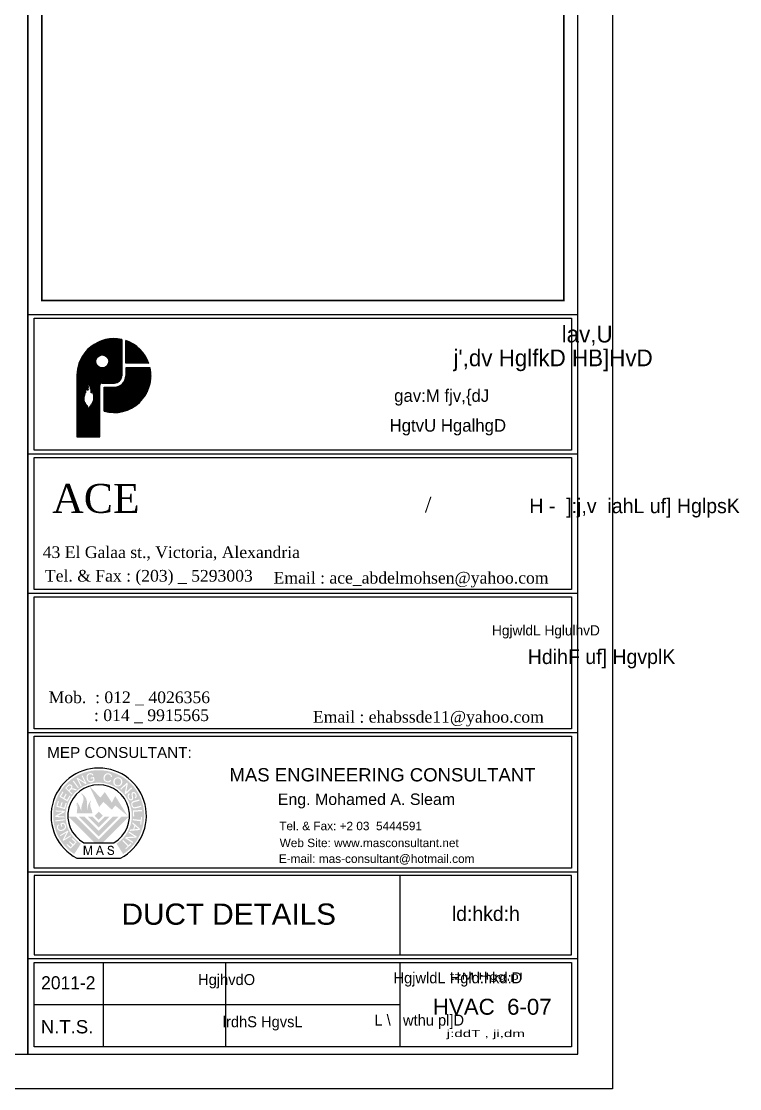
# Model space of a CAD drawing. Extents: x -730 to 2784, y 160 to 852.
# Drawn here: x -673.05 to -663.15, y 240.18 to 254.88 of the extents above; entities that cross this region are included whole.
import ezdxf
from ezdxf.enums import TextEntityAlignment as Align

# ---------------------------------------------------------------- set-up
doc = ezdxf.new("R2010")
doc.units = 0
doc.header["$MEASUREMENT"] = 0
for name, color, linetype in [('00-1-FRAME', 5, 'Continuous'), ('ELEV3', 1, 'Continuous'), ('fram', 252, 'Continuous'), ('Text', 42, 'Continuous'), ('WALL', 4, 'Continuous')]:
    doc.layers.add(name, color=color, linetype=linetype)
doc.layers.add('P-SANR-PIPES', color=252, linetype='Continuous', lineweight=35)
doc.styles.add('ARABY', font='sosa.shx')
doc.styles.add('english', font='ARIAL.TTF')
doc.styles.get("Standard").update_dxf_attribs({"font": 'TIMES.TTF'})
doc.styles.add('style1', font='sosa.shx')

# ---------------------------------------------------------------- blocks, each defined once
blk = doc.blocks.new('A$C146F5EAA')
for points in [[(0.894, 0.229), (0.899, 0.229), (0.899, 0.068), (0.923, 0.068), (0.923, 0.28), (0.889, 0.28), (0.843, 0.132), (0.84, 0.121), (0.835, 0.106), (0.831, 0.106), (0.824, 0.13), (0.778, 0.28), (0.739, 0.28), (0.739, 0.068), (0.764, 0.068), (0.764, 0.229), (0.77, 0.229), (0.82, 0.068), (0.843, 0.068)], [(1.313, 0.208), (1.304, 0.227), (1.305, 0.234), (1.319, 0.252), (1.325, 0.254), (1.348, 0.257), (1.351, 0.257), (1.373, 0.252), (1.387, 0.239), (1.394, 0.218), (1.418, 0.22), (1.417, 0.23), (1.409, 0.253), (1.406, 0.256), (1.392, 0.271), (1.372, 0.279), (1.347, 0.282), (1.333, 0.281), (1.312, 0.275), (1.305, 0.272), (1.289, 0.256), (1.285, 0.249), (1.28, 0.225), (1.281, 0.216), (1.289, 0.195), (1.307, 0.18), (1.317, 0.175), (1.342, 0.167), (1.359, 0.163), (1.377, 0.157), (1.392, 0.147), (1.399, 0.128), (1.394, 0.11), (1.393, 0.109), (1.377, 0.097), (1.353, 0.093), (1.345, 0.093), (1.323, 0.099), (1.318, 0.101), (1.303, 0.117), (1.297, 0.14), (1.273, 0.138), (1.275, 0.123), (1.283, 0.101), (1.291, 0.091), (1.307, 0.078), (1.328, 0.071), (1.353, 0.068), (1.369, 0.069), (1.39, 0.076), (1.398, 0.081), (1.414, 0.097), (1.419, 0.106), (1.424, 0.13), (1.421, 0.148), (1.41, 0.167), (1.391, 0.181), (1.376, 0.187), (1.349, 0.194), (1.339, 0.196), (1.32, 0.203)]]:
    blk.add_hatch(color=251).paths.add_polyline_path(points)
h = blk.add_hatch(color=251)
h.paths.add_polyline_path([(1.114, 0.282), (1.086, 0.282), (1.011, 0.068), (1.038, 0.068), (1.06, 0.133), (1.141, 0.133), (1.164, 0.068), (1.194, 0.068)])
h.paths.add_polyline_path([(1.134, 0.156), (1.065, 0.156), (1.1, 0.252)], flags=16)
at = {"layer": 'P-SANR-PIPES'}
h = blk.add_hatch(color=251, dxfattribs=at)
h.paths.add_polyline_path([(0.673, 0.328, -3.427928), (1.477, 0.328), (1.628, 0.092, 3.427928), (0.523, 0.092)])
h.paths.add_polyline_path([(0.443, 0.214), (0.345, 0.304), (0.362, 0.321), (0.441, 0.249), (0.482, 0.293), (0.408, 0.361), (0.424, 0.379), (0.498, 0.311), (0.544, 0.361), (0.462, 0.437), (0.478, 0.454), (0.579, 0.362)], flags=16)
h.paths.add_polyline_path([(0.274, 0.389), (0.261, 0.411), (0.35, 0.579), (0.21, 0.496), (0.198, 0.516), (0.376, 0.622), (0.389, 0.6), (0.3, 0.431), (0.44, 0.514), (0.452, 0.494)], flags=16)
h.paths.add_polyline_path([(0.294, 0.635), (0.27, 0.622), (0.241, 0.615), (0.214, 0.613), (0.188, 0.618), (0.166, 0.629), (0.149, 0.647), (0.137, 0.669), (0.131, 0.697), (0.132, 0.718), (0.139, 0.737), (0.157, 0.756), (0.168, 0.763), (0.181, 0.745), (0.163, 0.729), (0.155, 0.709), (0.154, 0.706), (0.157, 0.685), (0.158, 0.681), (0.168, 0.66), (0.184, 0.646), (0.193, 0.642), (0.213, 0.637), (0.237, 0.639), (0.255, 0.644), (0.279, 0.655), (0.297, 0.669), (0.308, 0.686), (0.312, 0.698), (0.312, 0.72), (0.309, 0.733), (0.299, 0.753), (0.294, 0.758), (0.277, 0.774), (0.272, 0.777), (0.237, 0.765), (0.254, 0.714), (0.232, 0.706), (0.207, 0.78), (0.277, 0.804), (0.297, 0.791), (0.313, 0.775), (0.325, 0.758), (0.331, 0.743), (0.336, 0.72), (0.337, 0.696), (0.329, 0.672), (0.315, 0.652)], flags=16)
h.paths.add_polyline_path([(0.306, 0.854), (0.1, 0.83), (0.097, 0.854), (0.303, 0.878)], flags=16)
h.paths.add_polyline_path([(0.299, 0.917), (0.093, 0.929), (0.094, 0.955), (0.261, 1.045), (0.1, 1.054), (0.101, 1.077), (0.307, 1.066), (0.306, 1.04), (0.138, 0.95), (0.3, 0.941)], flags=16)
h.paths.add_polyline_path([(0.313, 1.105), (0.115, 1.164), (0.154, 1.295), (0.177, 1.288), (0.146, 1.181), (0.206, 1.163), (0.236, 1.263), (0.259, 1.256), (0.229, 1.156), (0.296, 1.137), (0.329, 1.247), (0.353, 1.24)], flags=16)
h.paths.add_polyline_path([(1.607, 0.393), (1.627, 0.412), (1.748, 0.288), (1.798, 0.336), (1.814, 0.32), (1.693, 0.202), (1.677, 0.219), (1.728, 0.268)], flags=16)
h.paths.add_polyline_path([(0.369, 1.282), (0.19, 1.386), (0.259, 1.504), (0.28, 1.492), (0.224, 1.396), (0.279, 1.364), (0.331, 1.454), (0.352, 1.442), (0.3, 1.352), (0.36, 1.317), (0.418, 1.417), (0.44, 1.404)], flags=16)
h.paths.add_polyline_path([(1.671, 0.452), (1.688, 0.477), (1.885, 0.487), (1.751, 0.574), (1.766, 0.598), (1.936, 0.487), (1.92, 0.462), (1.723, 0.451), (1.856, 0.365), (1.841, 0.341)], flags=16)
h.paths.add_polyline_path([(0.464, 1.437), (0.317, 1.583), (0.377, 1.642), (0.4, 1.662), (0.425, 1.668), (0.436, 1.666), (0.462, 1.653), (0.477, 1.632), (0.482, 1.613), (0.478, 1.592), (0.466, 1.572), (0.484, 1.576), (0.507, 1.574), (0.518, 1.571), (0.581, 1.554), (0.559, 1.532), (0.511, 1.545), (0.484, 1.551), (0.461, 1.553), (0.46, 1.553), (0.447, 1.549), (0.437, 1.54), (0.416, 1.519), (0.481, 1.454)], flags=16)
h.paths.add_polyline_path([(1.776, 0.614), (1.787, 0.646), (1.854, 0.65), (1.883, 0.737), (1.832, 0.78), (1.842, 0.809), (2.007, 0.665), (1.997, 0.635)], flags=16)
h.paths.add_polyline_path([(0.399, 1.536), (0.351, 1.584), (0.394, 1.627), (0.41, 1.639), (0.428, 1.642), (0.446, 1.632), (0.456, 1.615), (0.453, 1.595), (0.438, 1.574)], flags=0)
h.paths.add_polyline_path([(0.608, 1.577), (0.488, 1.738), (0.508, 1.752), (0.627, 1.591)], flags=16)
h.paths.add_polyline_path([(1.877, 0.652), (1.901, 0.723), (1.976, 0.658)], flags=0)
h.paths.add_polyline_path([(0.668, 1.618), (0.577, 1.804), (0.599, 1.815), (0.76, 1.713), (0.689, 1.858), (0.71, 1.869), (0.801, 1.683), (0.778, 1.672), (0.618, 1.775), (0.689, 1.629)], flags=16)
h.paths.add_polyline_path([(1.843, 0.854), (1.847, 0.883), (2.024, 0.862), (2.033, 0.933), (2.056, 0.931), (2.036, 0.757), (2.012, 0.76), (2.021, 0.832)], flags=16)
h.paths.add_polyline_path([(1.853, 0.94), (1.846, 1.077), (2.049, 1.088), (2.05, 1.058), (1.872, 1.049), (1.877, 0.942)], flags=16)
h.paths.add_polyline_path([(0.844, 1.728), (0.826, 1.744), (0.811, 1.767), (0.802, 1.793), (0.8, 1.823), (0.802, 1.852), (0.81, 1.874), (0.825, 1.895), (0.845, 1.909), (0.868, 1.917), (0.897, 1.92), (0.918, 1.916), (0.937, 1.904), (0.952, 1.885), (0.957, 1.874), (0.937, 1.863), (0.923, 1.883), (0.906, 1.894), (0.903, 1.895), (0.881, 1.896), (0.877, 1.895), (0.855, 1.888), (0.839, 1.875), (0.833, 1.867), (0.826, 1.847), (0.824, 1.823), (0.826, 1.805), (0.833, 1.779), (0.845, 1.759), (0.86, 1.746), (0.872, 1.74), (0.894, 1.737), (0.907, 1.738), (0.927, 1.745), (0.934, 1.749), (0.951, 1.763), (0.955, 1.768), (0.948, 1.805), (0.896, 1.795), (0.892, 1.818), (0.968, 1.833), (0.982, 1.76), (0.965, 1.742), (0.948, 1.728), (0.929, 1.719), (0.913, 1.715), (0.89, 1.713), (0.866, 1.716)], flags=16)
h.paths.add_polyline_path([(1.825, 1.16), (1.815, 1.187), (1.81, 1.216), (1.812, 1.241), (1.821, 1.261), (1.831, 1.273), (1.85, 1.284), (1.875, 1.293), (1.879, 1.294), (1.991, 1.325), (1.999, 1.297), (1.886, 1.267), (1.861, 1.257), (1.856, 1.254), (1.839, 1.237), (1.837, 1.228), (1.836, 1.203), (1.838, 1.196), (1.849, 1.169), (1.865, 1.154), (1.867, 1.154), (1.887, 1.15), (1.914, 1.155), (1.916, 1.155), (2.029, 1.186), (2.037, 1.158), (1.924, 1.128), (1.897, 1.122), (1.88, 1.122), (1.857, 1.128), (1.84, 1.141)], flags=16)
h.paths.add_polyline_path([(1.747, 1.34), (1.739, 1.355), (1.73, 1.382), (1.727, 1.406), (1.731, 1.428), (1.736, 1.44), (1.751, 1.457), (1.764, 1.465), (1.776, 1.442), (1.759, 1.425), (1.753, 1.403), (1.753, 1.398), (1.757, 1.373), (1.761, 1.365), (1.775, 1.341), (1.792, 1.33), (1.794, 1.329), (1.812, 1.331), (1.826, 1.346), (1.827, 1.364), (1.824, 1.386), (1.82, 1.405), (1.816, 1.433), (1.815, 1.446), (1.821, 1.47), (1.838, 1.49), (1.868, 1.495), (1.898, 1.481), (1.916, 1.458), (1.922, 1.444), (1.931, 1.417), (1.933, 1.393), (1.926, 1.371), (1.909, 1.352), (1.901, 1.347), (1.888, 1.371), (1.904, 1.385), (1.909, 1.405), (1.903, 1.43), (1.902, 1.433), (1.888, 1.456), (1.883, 1.461), (1.862, 1.468), (1.855, 1.467), (1.842, 1.45), (1.841, 1.441), (1.844, 1.418), (1.847, 1.407), (1.853, 1.377), (1.854, 1.359), (1.851, 1.334), (1.839, 1.315), (1.825, 1.307), (1.798, 1.301), (1.767, 1.316)], flags=16)
h.paths.add_polyline_path([(1.229, 1.727), (1.209, 1.741), (1.195, 1.758), (1.187, 1.778), (1.184, 1.792), (1.183, 1.815), (1.188, 1.841), (1.199, 1.869), (1.213, 1.888), (1.23, 1.902), (1.25, 1.911), (1.263, 1.915), (1.288, 1.915), (1.314, 1.911), (1.34, 1.899), (1.361, 1.883), (1.374, 1.859), (1.38, 1.83), (1.35, 1.832), (1.345, 1.856), (1.334, 1.875), (1.314, 1.887), (1.308, 1.889), (1.283, 1.894), (1.26, 1.89), (1.242, 1.879), (1.235, 1.871), (1.222, 1.85), (1.217, 1.837), (1.211, 1.81), (1.212, 1.787), (1.219, 1.768), (1.226, 1.759), (1.246, 1.744), (1.258, 1.738), (1.282, 1.735), (1.302, 1.739), (1.32, 1.751), (1.333, 1.767), (1.357, 1.752), (1.341, 1.733), (1.318, 1.716), (1.29, 1.711), (1.265, 1.713), (1.253, 1.716)], flags=16)
h.paths.add_polyline_path([(1.682, 1.441), (1.662, 1.462), (1.7, 1.656), (1.583, 1.548), (1.564, 1.568), (1.713, 1.706), (1.733, 1.684), (1.695, 1.491), (1.812, 1.599), (1.831, 1.578)], flags=16)
h.paths.add_polyline_path([(1.433, 1.648), (1.418, 1.667), (1.416, 1.671), (1.408, 1.693), (1.404, 1.718), (1.406, 1.746), (1.413, 1.768), (1.426, 1.792), (1.447, 1.809), (1.469, 1.819), (1.494, 1.824), (1.506, 1.824), (1.532, 1.821), (1.558, 1.812), (1.579, 1.797), (1.595, 1.778), (1.604, 1.754), (1.608, 1.727), (1.606, 1.698), (1.597, 1.672), (1.582, 1.651), (1.561, 1.634), (1.534, 1.624), (1.508, 1.62), (1.48, 1.623), (1.455, 1.632)], flags=16)
h.paths.add_polyline_path([(1.47, 1.651), (1.452, 1.666), (1.445, 1.674), (1.436, 1.695), (1.433, 1.72), (1.434, 1.735), (1.439, 1.759), (1.449, 1.777), (1.46, 1.787), (1.48, 1.798), (1.506, 1.802), (1.521, 1.8), (1.544, 1.792), (1.554, 1.786), (1.568, 1.77), (1.576, 1.748), (1.579, 1.723), (1.578, 1.71), (1.573, 1.686), (1.561, 1.667), (1.552, 1.658), (1.531, 1.647), (1.506, 1.643), (1.493, 1.644)], flags=0)
h = blk.add_hatch(color=1, dxfattribs=at)
h.paths.add_polyline_path([(1.213, 1.492), (1.114, 1.369), (0.868, 1.62), (1.087, 1.155), (1.181, 1.271), (1.372, 1.092), (1.45, 1.188), (1.733, 0.949), (1.448, 1.402), (1.371, 1.255)])
edge = h.paths.add_edge_path()
edge.add_ellipse((0.703, 0.994), major_axis=(0, 0.255), ratio=0.9, start_angle=273.3582, end_angle=306.6672)
edge.add_ellipse((1.012, 1.21), major_axis=(0, 0.153), ratio=0.9, start_angle=52.2143, end_angle=114.6439, ccw=False)
edge.add_ellipse((1.074, 1.094), major_axis=(0, 0.282), ratio=0.9, start_angle=42.1608, end_angle=85.557)
edge.add_line((0.821, 1.116), (0.821, 1.066))
edge.add_line((0.821, 1.066), (0.813, 1.095))
edge.add_line((0.813, 1.095), (0.813, 1.234))
edge.add_ellipse((0.584, 1.234), major_axis=(0, 0.255), ratio=0.9, start_angle=270, end_angle=336.7407)
edge.add_ellipse((0.511, 1.276), major_axis=(0, 0.264), ratio=0.9, start_angle=291.488, end_angle=316.585, ccw=False)
edge.add_ellipse((0.697, 1.357), major_axis=(0, 0.0425), ratio=0.9, start_angle=268.9465, end_angle=291.488, ccw=False)
edge.add_ellipse((0.463, 1.362), major_axis=(0, 0.302), ratio=0.9, start_angle=244.2132, end_angle=268.9465, ccw=False)
edge.add_ellipse((0.966, 1.099), major_axis=(0, 0.316), ratio=0.9, start_angle=65.3118, end_angle=96.4562)
edge.add_ellipse((0.804, 1.169), major_axis=(0, 0.17), ratio=0.9, start_angle=107.8866, end_angle=128.2342, ccw=False)
edge.add_ellipse((0.404, 1.055), major_axis=(0, 0.289), ratio=0.9, start_angle=282.2009, end_angle=319.6135)
edge.add_ellipse((0.335, 1.157), major_axis=(0, 0.289), ratio=0.9, start_angle=256.3901, end_angle=294.1263, ccw=False)
edge.add_ellipse((0.865, 1.015), major_axis=(0, 0.316), ratio=0.9, start_angle=76.3901, end_angle=91.1388)
edge.add_line((0.58, 1.009), (0.932, 1.009))
h = blk.add_hatch(color=136, dxfattribs=at)
h.paths.add_polyline_path([(1.167, 0.958), (1.075, 1.05), (0.984, 0.958), (1.075, 0.867)])
h.paths.add_polyline_path([(1.32, 0.936), (1.215, 0.936), (1.075, 0.796), (0.935, 0.936), (0.831, 0.936), (1.075, 0.692)], flags=16)
h.paths.add_polyline_path([(1.521, 0.936), (1.394, 0.936), (1.075, 0.617), (0.757, 0.936), (0.629, 0.936), (1.075, 0.49)], flags=17)
h.paths.add_polyline_path([(1.757, 0.936), (1.593, 0.936), (1.075, 0.419), (0.558, 0.936), (0.393, 0.936), (0.98, 0.349), (1.17, 0.349)])
at = {"color": 7, "lineweight": 25}
for p, q in [((0.736, 0.349), (1.414, 0.349)), ((0.583, 0), (1.568, 0))]:
    blk.add_line(p, q, dxfattribs=at)
for radius, start, end in [(1.077, 297.2083, 242.7917), (0.697, 299.0944, 240.9056)]:
    blk.add_arc((1.075, 0.958), radius, start, end, dxfattribs=at)

msp = doc.modelspace()

# ---------------------------------------------------------------- hatches: boundary and pattern name
at = {"layer": 'ELEV3', "linetype": 'Continuous'}
h = msp.add_hatch(dxfattribs=at)
h.set_pattern_fill('ANSI31', color=256, scale=0.0768, style=0)
h.set_pattern_definition([(45, (-890.07855, 105.770295), (-0.0067882251, 0.0067882251), [])])
h.paths.add_polyline_path([(-671.611, 250.485), (-671.611, 250.171), (-671.294, 250.171, 0.229971)])
h.paths.add_polyline_path([(-671.277, 250.111), (-671.611, 250.111), (-671.611, 249.998), (-671.265, 249.998, 0.056005)])
h.paths.add_polyline_path([(-671.265, 249.998), (-671.611, 249.998), (-671.611, 249.824), (-671.428, 249.628, 0.206198)])
h.paths.add_polyline_path([(-671.611, 249.998), (-671.611, 249.998, -0.215736), (-671.665, 249.88), (-671.611, 249.824)])
h.paths.add_polyline_path([(-671.665, 249.88, -0.182196), (-671.768, 249.842), (-671.912, 249.842), (-671.912, 249.51, 0.260658), (-671.428, 249.628)])
h.paths.add_polyline_path([(-671.668, 250.5, 0.247453), (-672.126, 250.372), (-672.009, 250.248, -0.734653), (-671.846, 250.197, -0.262539), (-671.889, 250.12), (-671.703, 249.921, 0.220587), (-671.668, 249.998)])
h.paths.add_polyline_path([(-671.889, 250.12, -0.584109), (-672.025, 250.197, -0.152968), (-672.009, 250.248), (-672.126, 250.372, 0.206183), (-672.286, 250.001), (-672.286, 249.705), (-672.192, 249.7), (-672.192, 249.715), (-672.191, 249.715), (-672.188, 249.716), (-672.188, 249.724), (-672.187, 249.727), (-672.183, 249.729), (-672.183, 249.738), (-672.182, 249.744), (-672.177, 249.746), (-672.175, 249.751), (-672.175, 249.758), (-672.173, 249.764), (-672.17, 249.766), (-672.17, 249.82), (-672.158, 249.82), (-672.152, 249.816), (-672.148, 249.809), (-672.143, 249.804), (-672.141, 249.797), (-672.133, 249.804), (-672.131, 249.809), (-672.134, 249.814), (-672.139, 249.82), (-672.136, 249.822), (-672.133, 249.825), (-672.135, 249.826), (-672.136, 249.833), (-672.132, 249.837), (-672.132, 249.848), (-672.137, 249.853), (-672.137, 249.882), (-672.125, 249.882), (-672.109, 249.868), (-672.111, 249.857), (-672.106, 249.854), (-672.101, 249.849), (-672.1, 249.834), (-672.097, 249.833), (-672.097, 249.814), (-672.095, 249.816), (-672.092, 249.809), (-672.092, 249.803), (-672.088, 249.8), (-672.088, 249.766), (-672.084, 249.765), (-672.08, 249.766), (-672.077, 249.772), (-672.072, 249.773), (-672.068, 249.769), (-672.064, 249.766), (-672.064, 249.76), (-672.06, 249.757), (-672.06, 249.746), (-672.055, 249.745), (-672.055, 249.694), (-671.968, 249.69), (-671.968, 249.873, -0.414214), (-671.943, 249.898), (-671.768, 249.898, 0.177416), (-671.703, 249.921)])
h.paths.add_polyline_path([(-671.968, 249.69), (-672.055, 249.694), (-672.055, 249.667), (-672.06, 249.647), (-672.072, 249.623), (-672.083, 249.606), (-672.093, 249.592), (-672.099, 249.58), (-672.107, 249.569), (-672.114, 249.554), (-672.129, 249.553), (-672.131, 249.56), (-672.136, 249.562), (-672.138, 249.572), (-672.141, 249.574), (-672.145, 249.583), (-672.15, 249.584), (-672.151, 249.594), (-672.156, 249.595), (-672.157, 249.603), (-672.172, 249.618), (-672.173, 249.625), (-672.18, 249.629), (-672.181, 249.634), (-672.184, 249.636), (-672.185, 249.641), (-672.187, 249.644), (-672.188, 249.648), (-672.192, 249.649), (-672.192, 249.7), (-672.286, 249.705), (-672.286, 249.158), (-671.968, 249.158)])

# ---------------------------------------------------------------- linework, layer by layer
at = {"layer": '00-1-FRAME'}
msp.add_line((-672.926, 243.164), (-665.384, 243.164), dxfattribs=at)
at = {"layer": 'fram'}
for p, q in [((-672.961, 277.698), (-672.961, 240.652)), ((-665.384, 240.652), (-665.384, 277.698)), ((-672.961, 250.844), (-665.384, 250.844)), ((-672.961, 248.924), (-665.384, 248.924)), ((-672.961, 247.004), (-665.384, 247.004)), ((-672.961, 245.084), (-665.384, 245.084)), ((-672.961, 243.164), (-665.384, 243.164)), ((-672.961, 241.969), (-665.384, 241.969)), ((-729.43, 240.652), (-665.384, 240.652))]:
    msp.add_line(p, q, dxfattribs=at)
at = {"layer": 'fram', "color": 5}
for p, q in [((-672.876, 250.794), (-665.469, 250.794)), ((-672.876, 248.974), (-672.876, 250.794)), ((-665.469, 250.794), (-665.469, 248.974)), ((-665.469, 248.974), (-672.876, 248.974)), ((-672.876, 248.874), (-665.469, 248.874)), ((-672.876, 247.054), (-672.876, 248.874)), ((-665.469, 248.874), (-665.469, 247.054)), ((-665.469, 247.054), (-672.876, 247.054)), ((-672.876, 246.954), (-665.469, 246.954)), ((-672.876, 245.134), (-672.876, 246.954)), ((-665.469, 246.954), (-665.469, 245.134)), ((-665.469, 245.134), (-672.876, 245.134)), ((-672.876, 245.034), (-665.469, 245.034)), ((-672.876, 243.214), (-672.876, 245.034)), ((-665.469, 245.034), (-665.469, 243.214)), ((-665.469, 243.214), (-672.876, 243.214)), ((-672.876, 243.114), (-672.876, 242.019)), ((-665.469, 243.114), (-672.876, 243.114)), ((-667.833, 242.019), (-667.833, 243.114)), ((-665.469, 242.019), (-665.469, 243.114)), ((-672.876, 242.019), (-665.469, 242.019)), ((-672.876, 241.914), (-665.469, 241.914)), ((-672.876, 240.752), (-672.876, 241.914)), ((-671.921, 240.752), (-671.921, 241.914)), ((-670.234, 240.752), (-670.234, 241.914)), ((-667.833, 240.752), (-667.833, 241.914)), ((-665.469, 241.914), (-665.469, 240.752)), ((-672.876, 241.333), (-667.833, 241.333)), ((-665.469, 240.752), (-672.876, 240.752))]:
    msp.add_line(p, q, dxfattribs=at)
at = {"layer": 'fram'}
for points in [[(-729.907, 278.175), (-664.907, 278.175), (-664.907, 240.175), (-729.907, 240.175)], [(-672.961, 277.698), (-729.43, 277.698), (-729.43, 240.652), (-672.961, 240.652)]]:
    msp.add_lwpolyline(points, close=True, dxfattribs=at)
at = {"layer": 'WALL', "linetype": 'Continuous'}
for p, q in [((-671.668, 250.5), (-671.668, 249.998)), ((-671.611, 250.171), (-671.611, 250.485)), ((-671.294, 250.171), (-671.611, 250.171)), ((-671.611, 250.111), (-671.611, 249.998)), ((-671.277, 250.111), (-671.611, 250.111)), ((-672.286, 250.001), (-672.286, 249.158)), ((-671.943, 249.898), (-671.768, 249.898)), ((-671.968, 249.158), (-671.968, 249.873)), ((-671.912, 249.842), (-671.768, 249.842)), ((-671.912, 249.51), (-671.912, 249.842)), ((-672.286, 249.158), (-671.968, 249.158))]:
    msp.add_line(p, q, dxfattribs=at)
at = {"layer": 'WALL', "linetype": 'Continuous', "const_width": 0.02}
msp.add_lwpolyline([(-665.576, 271.586), (-672.769, 271.586), (-672.769, 251.036), (-665.576, 251.036)], close=True, dxfattribs=at)
at = {"layer": 'WALL', "linetype": 'Continuous'}
msp.add_lwpolyline([(-672.114, 249.554), (-672.107, 249.569), (-672.099, 249.58), (-672.093, 249.592), (-672.083, 249.606), (-672.072, 249.623), (-672.06, 249.647), (-672.055, 249.667), (-672.055, 249.745), (-672.06, 249.746), (-672.06, 249.757), (-672.064, 249.76), (-672.064, 249.766), (-672.068, 249.769), (-672.072, 249.773), (-672.077, 249.772), (-672.08, 249.766), (-672.084, 249.765), (-672.088, 249.766), (-672.088, 249.8), (-672.092, 249.803), (-672.092, 249.809), (-672.095, 249.816), (-672.097, 249.814), (-672.097, 249.833), (-672.1, 249.834), (-672.101, 249.849), (-672.106, 249.854), (-672.111, 249.857), (-672.109, 249.868), (-672.125, 249.882), (-672.136, 249.882), (-672.137, 249.881), (-672.137, 249.853), (-672.132, 249.848), (-672.132, 249.837), (-672.136, 249.833), (-672.135, 249.826), (-672.133, 249.825), (-672.136, 249.822), (-672.139, 249.82), (-672.134, 249.814), (-672.131, 249.809), (-672.133, 249.804), (-672.141, 249.797), (-672.143, 249.804), (-672.148, 249.809), (-672.152, 249.816), (-672.158, 249.82), (-672.17, 249.82), (-672.17, 249.766), (-672.173, 249.764), (-672.175, 249.758), (-672.175, 249.751), (-672.177, 249.746), (-672.182, 249.744), (-672.183, 249.738), (-672.183, 249.729), (-672.187, 249.727), (-672.188, 249.724), (-672.188, 249.716), (-672.191, 249.715), (-672.192, 249.715), (-672.192, 249.649), (-672.188, 249.648), (-672.187, 249.644), (-672.185, 249.641), (-672.184, 249.636), (-672.181, 249.634), (-672.18, 249.629), (-672.173, 249.625), (-672.172, 249.618), (-672.157, 249.603), (-672.156, 249.595), (-672.151, 249.594), (-672.15, 249.584), (-672.145, 249.583), (-672.141, 249.574), (-672.138, 249.572), (-672.136, 249.562), (-672.131, 249.56), (-672.129, 249.553)], close=True, dxfattribs=at)
msp.add_circle((-671.936, 250.197), 0.0898, dxfattribs=at)
for centre, radius, start, end in [((-671.776, 250.001), 0.51, 77.8041, 180), ((-671.776, 250.001), 0.51, 19.4392, 71.244), ((-671.776, 250.001), 0.51, 254.5327, 12.3968), ((-671.943, 249.873), 0.025, 90, 180), ((-671.768, 249.998), 0.0998, 270, 0), ((-671.768, 249.998), 0.156, 270, 0)]:
    msp.add_arc(centre, radius, start, end, dxfattribs=at)

# ---------------------------------------------------------------- block references
at = {"layer": 'Text', "xscale": 0.6102990404071988, "yscale": 0.6102990404070852, "zscale": 0.6102990404071856}
msp.add_blockref('A$C146F5EAA', (-672.642, 243.352), dxfattribs=at)

# ---------------------------------------------------------------- texts
at = {"layer": 'Text', "linetype": 'ByBlock', "style": 'ARABY'}
for s, height, p in [('lav,U', 0.2304, (-665.605, 250.458, 0.887)), ("j',dv HglfkD HB]HvD", 0.2304, (-667.097, 250.131, 0.887)), ('gav:M fjv,{dJ', 0.1728, (-667.914, 249.64, 0.666)), ('HgtvU HgalhgD', 0.1728, (-667.977, 249.229, 0.666)), ('H -  ]:j,v  iahL uf] HglpsK', 0.20117, (-666.05, 248.106, 0.391)), ('HgjwldL HglulhvD', 0.14082, (-666.565, 246.421, 0.274)), ('HdihF uf] HgvplK', 0.20117, (-666.072, 246.027, 0.391))]:
    msp.add_text(s, height=height, dxfattribs=at).set_placement(p)
at = {"layer": 'Text'}
for s, height, p in [('ACE', 0.3986, (-672.626, 248.11)), ('/', 0.219, (-667.491, 248.115)), ('43 El Galaa st., Victoria, Alexandria', 0.16067, (-672.757, 247.488)), ('Tel. & Fax : (203) _ 5293003', 0.16067, (-672.727, 247.163)), ('Email : ace_abdelmohsen@yahoo.com', 0.16067, (-669.575, 247.135)), ('Mob.  : 012 _ 4026356', 0.16067, (-672.676, 245.488)), ('  : 014 _ 9915565', 0.16067, (-672.172, 245.241)), ('Email : ehabssde11@yahoo.com', 0.16067, (-669.033, 245.219))]:
    msp.add_text(s, height=height, dxfattribs=at).set_placement(p)
for s, height, style, p in [('MEP CONSULTANT:', 0.15, 'english', (-672.695, 244.733)), ('MAS ENGINEERING CONSULTANT', 0.183, 'english', (-670.184, 244.409)), ('DUCT DETAILS', 0.2928, 'english', (-671.67, 242.434)), ('2011-2', 0.1797, 'style1', (-672.779, 241.545)), ('HgjhvdO', 0.151, 'style1', (-670.616, 241.603)), ('HgjwldL Hgld:hkd:D', 0.15101, 'style1', (-667.923, 241.627)), ('HVAC  6-07', 0.2196, 'english', (-667.38, 241.194)), ('N.T.S.', 0.183, 'english', (-672.784, 240.937)), ('lrdhS HgvsL', 0.15101, 'style1', (-670.276, 241.022)), ('L \\   wthu pl]D', 0.15101, 'style1', (-668.185, 241.044))]:
    msp.add_text(s, height=height, dxfattribs=dict(at, style=style)).set_placement(p)
at = {"layer": 'Text', "style": 'english'}
for s, height, p in [('Eng. Mohamed A. Sleam', 0.1574, (-668.296, 244.085)), ('Tel. & Fax: +2 03  5444591', 0.11647, (-668.514, 243.737)), ('Web Site: www.masconsultant.net ', 0.11647, (-668.235, 243.504)), (' E-mail: mas-consultant@hotmail.com', 0.11647, (-668.178, 243.286))]:
    msp.add_text(s, height=height, dxfattribs=at).set_placement(p, align=Align.CENTER)
at = {"layer": 'Text', "style": 'style1'}
msp.add_text('ld:hkd:h', height=0.2, dxfattribs=at).set_placement((-666.65, 242.687), align=Align.TOP_CENTER)
at = {"layer": 'Text', "style": 'ARABY', "width": 1.591542}
for s, height, p in [('tzM Hgg,pI', 0.0979, (-666.642, 241.773)), ('j:ddT , ji,dm', 0.09788, (-666.65, 240.984))]:
    msp.add_text(s, height=height, dxfattribs=at).set_placement(p, align=Align.TOP_CENTER)

doc.saveas('drawing.dxf')
